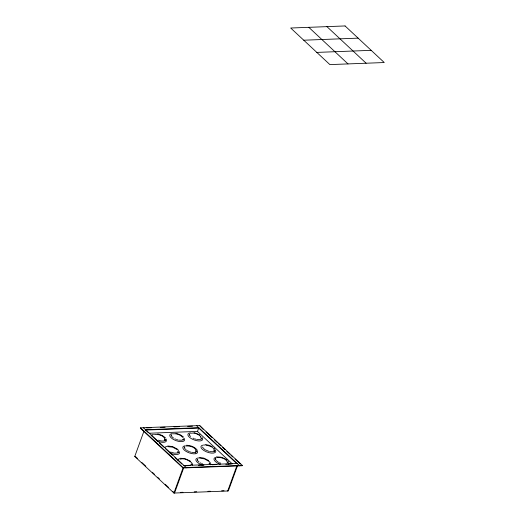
<?xml version="1.0" encoding="UTF-8"?>
<svg xmlns="http://www.w3.org/2000/svg" width="519" height="519" viewBox="0 0 519 519"><rect width="100%" height="100%" fill="white"/><g stroke="black" fill="none" stroke-linecap="round" stroke-linejoin="round"><path stroke-width="0.78" d="M178.277 451.601L178.056 452.471L177.855 451.387M183.142 439.256L183.116 439.587L183.311 439.055M191.148 464.33L191.122 464.667L191.342 463.798M197.278 459.315L197.745 460.736L199.069 462.027M201.268 438.561L201.236 438.899L201.437 438.367M209.462 463.104L209.241 463.98L209.202 463.279M215.372 458.978L215.398 458.627M140.461 427.818L140.338 428.156L183.012 467.989L242.211 465.738L242.334 465.4L199.659 425.567L140.461 427.818L183.136 467.658L242.334 465.4M143.361 428.039L143.478 427.708L186.152 467.541L186.029 467.872M237.514 465.692L228.308 490.98L173.936 493.05L134.752 456.467L143.951 431.179M165.289 440.378L165.483 439.846C164.458 441.89 160.39 440.923 158.295 440.17M189.377 434.87L189.688 434.033M173.936 493.05L183.136 467.658M183.856 465.841L183.979 465.511L237.138 463.486M183.745 467.736L174.546 493.024L172.931 491.519M197.343 431.769L198.816 427.714L145.657 429.738L145.534 430.069L198.699 428.052M199.659 425.567L203.098 429.219M201.534 439.003L201.729 438.464L200.276 439.541L196.909 439.457M197.577 459.419L197.376 459.951L197.713 459.38M214.6 451.193L214.795 450.661L213.335 451.738L209.968 451.653M215.696 458.725L215.606 459.62L216.228 460.476M236.911 465.712L227.705 491.006L227.27 490.598M239.194 465.854L239.317 465.517L196.643 425.684M183.285 440.008L183.609 439.152L182.15 440.229L178.783 440.151M184.628 446.917L184.316 447.754L184.946 446.956M171.374 435.259L171.886 434.76M178.419 452.36L177.985 452.776M196.545 451.673L194.651 452.516L191.848 452.341M215.833 458.686L215.502 459.263L215.359 458.828M180.184 459.198C183.564 457.992 187.404 459.626 190.11 461.702M195.41 452.918L195.812 452.724M154.435 434.63C158.146 433.884 165.327 435.688 164.99 440.281L164.789 439.197M190.681 433.248C194.45 432.476 198.881 434.072 201.223 437.134M177.582 452.97L174.488 453.158L170.582 452.055M216.812 457.635C220.666 456.921 226.122 458.498 227.588 462.416M173.015 433.806C176.57 433.378 180.443 434.779 182.85 437.433M167.955 446.684L172.574 447.131L177.044 449.506M186.081 445.996C189.688 445.646 196.578 447.287 196.182 451.783L195.974 450.7M180.125 458.251L184.79 458.543L190.467 461.164M216.378 456.876L221.036 457.161L225.311 458.867M167.695 445.957L172.619 446.6L177.991 449.448M199.666 458.108L204.499 458.887L208.229 461.015M303.758 40.21L358.123 38.147M316.817 52.406L371.189 50.337M146.579 427.916L151.412 427.734M160.274 427.397L165.107 427.215M173.969 426.878L179.606 426.663M187.657 426.352L192.491 426.17M149.148 433.235L197.48 431.399L232.259 463.863M134.752 456.467L135.355 456.441L137.554 458.504M184.66 465.809L190.298 465.595M198.355 465.29L203.993 465.076M212.044 464.771L216.877 464.589M225.739 464.252L231.377 464.038M180.554 492.375L182.967 492.284M194.242 491.856L196.662 491.765M207.937 491.331L210.351 491.24M221.632 490.812L224.046 490.721M186.529 445.224C190.369 445.36 194.43 446.781 197.012 449.733M199.588 457.421L203.805 458.102L208.586 460.476M205.42 444.556L208.865 445.218L212.245 446.671M205.952 445.205C209.034 445.639 214.937 447.086 214.302 451.095L214.1 450.012M194.028 432.58L199.919 434.928M175.909 433.268L180.268 434.747L183.544 437.05M157.782 433.955L162.149 435.435L165.425 437.744M196.124 439.288L194.541 438.795M177.998 439.976L176.415 439.483M209.183 451.478L204.72 449.558L202.371 447.021M190.272 451.945L191.063 452.166M219.894 462.877L220.666 463.182M189.48 451.679L187.255 450.648M201.768 463.564L202.54 463.869M193.023 438.14L193.762 438.484M174.897 438.827L175.643 439.171M218.441 462.157L219.148 462.526M200.315 462.844L201.022 463.22M226.044 459.315L227.296 460.269M217.785 461.754L216.67 460.911M173.534 438.055L171.977 436.777L171.114 435.13M186.01 449.83L186.6 450.252M326.938 26.638L366.129 63.221M308.818 27.332L348.002 63.915M206.056 431.99L211.986 437.523M214.353 439.736L217.318 442.499M218.505 443.609L220.873 445.821M222.657 447.482L225.025 449.694M226.803 451.355L229.768 454.119M230.955 455.228L232.733 456.889M235.101 459.101L240.433 464.077M198.258 427.643L236.865 463.681M145.138 429.7L148.097 432.463M151.061 435.233L157.971 441.675M159.359 442.979L163.816 447.138M165.574 448.779L172.399 455.15M174.929 457.511L181.884 463.999M141.784 462.448L145.813 466.205M152.314 472.277L154.656 474.463M157.581 477.195L159.333 478.829M165.185 484.292L168.694 487.568M214.237 448.072L214.73 448.559M190.544 436.518L189.305 434.825M185.484 449.402L184.245 447.709M200.451 437.011L200.788 437.42M228.198 461.235L228.496 461.709M227.166 462.202L227.322 462.591M177.77 460.139A7.837 3.263 20 0 1 179.619 458.738M190.473 461.793A7.837 3.263 20 0 1 192.036 463.318M192.348 463.817A7.837 3.263 20 0 1 192.601 465.173M179.289 451.621A7.837 3.263 20 0 1 177.375 454.443A7.837 3.263 20 0 1 170.018 453.132M164.86 447.56A7.837 3.263 20 0 1 167.215 446.431M178.03 450.103A7.837 3.263 20 0 1 178.549 450.615M166.424 439.904A7.837 3.263 20 0 1 157.867 441.306M151.645 435.746A7.837 3.263 20 0 1 153.488 434.345M165.911 438.931A7.837 3.263 20 0 1 166.223 439.424M203.046 465.322A7.837 3.263 20 0 1 196.15 460.801A7.837 3.263 20 0 1 199.147 457.894M208.599 461.099A7.837 3.263 20 0 1 210.156 462.63M210.474 463.123A7.837 3.263 20 0 1 210.578 464.862M197.097 450.434A7.837 3.263 20 0 1 193.879 453.84A7.837 3.263 20 0 1 184.161 449.96A7.837 3.263 20 0 1 185.341 445.743M184.031 438.237A7.837 3.263 20 0 1 180.82 441.643A7.837 3.263 20 0 1 171.095 437.764A7.837 3.263 20 0 1 172.276 433.547M220.238 464.317A7.837 3.263 20 0 1 214.412 460.359A7.837 3.263 20 0 1 215.865 457.356M228.594 462.435A7.837 3.263 20 0 1 228.697 464.174M215.735 450.726A7.837 3.263 20 0 1 206.264 451.757A7.837 3.263 20 0 1 202.799 445.159M203.467 445.055A7.837 3.263 20 0 1 205.011 445.03M215.216 449.746A7.837 3.263 20 0 1 215.534 450.245M202.157 437.549A7.837 3.263 20 0 1 198.939 440.955A7.837 3.263 20 0 1 189.221 437.076A7.837 3.263 20 0 1 190.402 432.859M345.064 25.95L290.692 28.02L329.883 64.603L384.248 62.533L345.064 25.95"/></g></svg>
